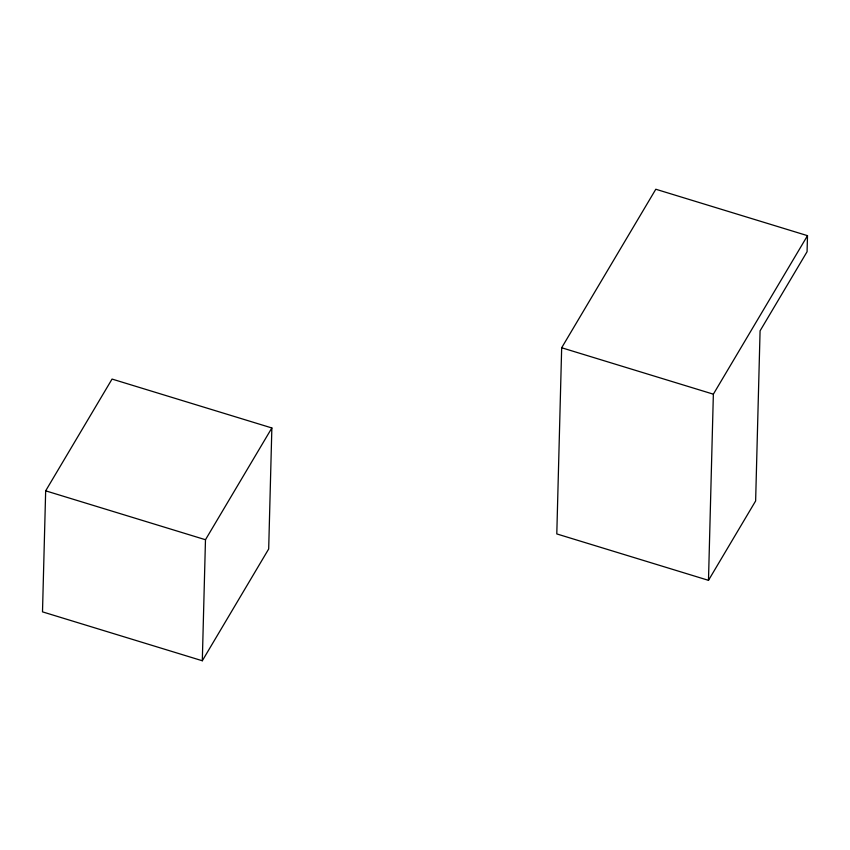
<?xml version="1.0" encoding="UTF-8"?>
<svg xmlns="http://www.w3.org/2000/svg" width="850" height="850" viewBox="0 0 850 850"><rect width="100%" height="100%" fill="white"/><g stroke="black" fill="none" stroke-linecap="round" stroke-linejoin="round"><path stroke-width="1.27" d="M45.666 490.832L42.5 611.862L202.311 660.758L268.685 548.983L271.862 427.964L112.051 379.068L45.666 490.832L205.477 539.729L202.311 660.758M561.669 347.756L556.793 533.928L708.486 580.338L755.629 500.958L760.081 330.831L807.075 251.706L807.5 235.663L655.807 189.242L561.669 347.756L713.362 394.177L708.486 580.338M205.477 539.729L271.862 427.964M713.362 394.177L807.5 235.663"/></g></svg>
